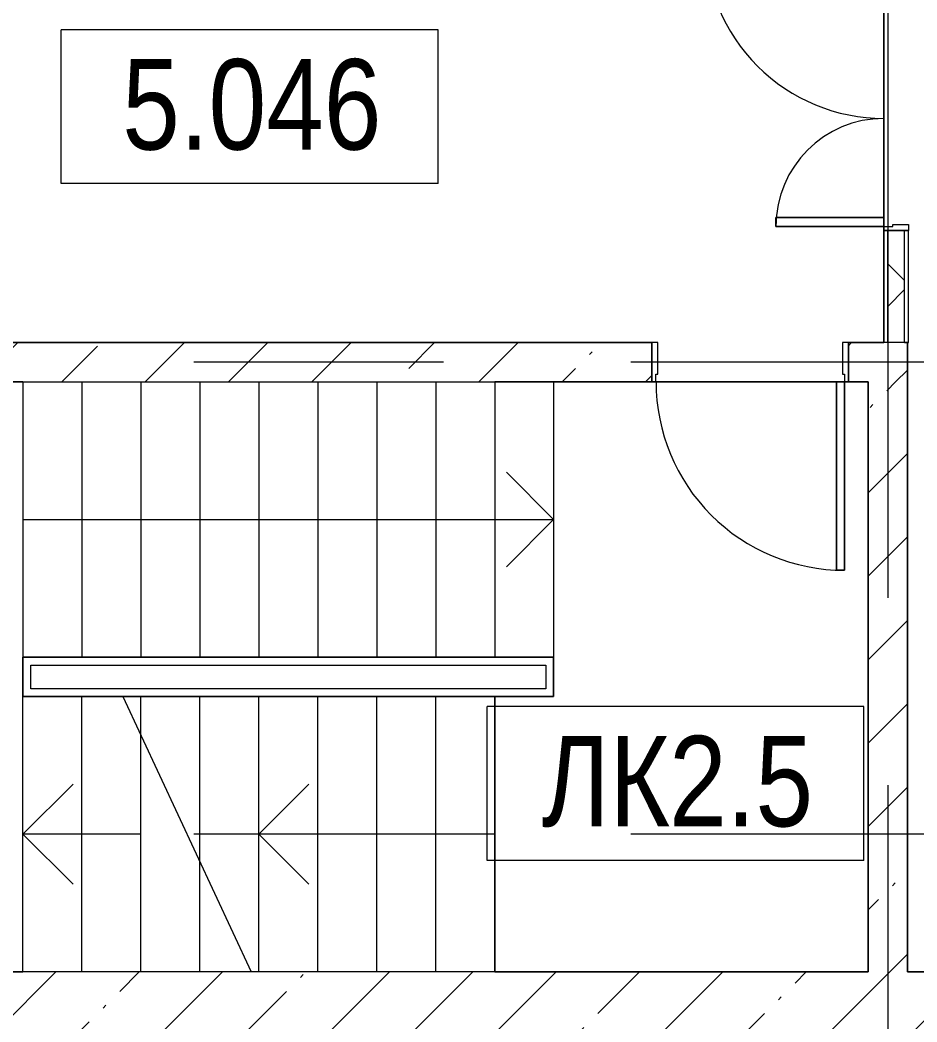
# Model space of a CAD drawing. Header units: millimetres. Extents: x 48966 to 155647, y -43515 to 26217.
# Drawn here: x 59117 to 63680, y 5162 to 10258 of the extents above; entities that cross this region are included whole.
import ezdxf

# ---------------------------------------------------------------- set-up
doc = ezdxf.new("R2010")
doc.units = ezdxf.units.MM
doc.linetypes.add('Осевые', pattern=[6350, 1270, -952.5, 3175, -952.5])
for name, color, linetype, lineweight in [('Двери', 7, 'Continuous', 9), ('Каркас_Импост', 7, 'Continuous', 9), ('Контуры', 7, 'Continuous', 9), ('Линии подступенков-1', 7, 'Continuous', 9), ('Линии свеса', 7, 'Continuous', 9), ('Марки вырезов', 7, 'Continuous', 9), ('Марки помещений', 7, 'Continuous', 9), ('Общие ребра', 7, 'Continuous', 9), ('Оси-2', 7, 'Осевые', 9), ('Панель', 7, 'Continuous', 9), ('Перекрытия', 7, 'Continuous', 9), ('Стены-1', 7, 'Continuous', 18), ('Черная _1 сплошная', 7, 'Continuous', 9), ('Штриховка разреза-1', 7, 'Continuous', 9)]:
    doc.layers.add(name, color=color, linetype=linetype, lineweight=lineweight)
doc.styles.add('Arial Narrow_1', font='Arial Narrow.ttf', dxfattribs={"height": 460})
pattern_1 = [(45, (0, 0), (-424.264, 424.264), [600, -100, 20, -100]), (45, (0, 424), (-424.264, 424.264), [])]

# ---------------------------------------------------------------- blocks, each defined once
blk = doc.blocks.new('Дверь - Полуторная_001 - ДВ20__21-15-6256089-План 5-го этажа на отм_ _12_600')
at = {"layer": 'Двери'}
for p, q in [((-729, -62.5), (-684, -62.5)), ((-729, -971.5), (-729, -62.5)), ((-684, -62.5), (-684, -971.5)), ((729, -62.5), (684, -62.5)), ((684, -62.5), (684, -611.5)), ((729, -611.5), (729, -62.5)), ((684, -611.5), (729, -611.5)), ((-684, -971.5), (-729, -971.5))]:
    blk.add_line(p, q, dxfattribs=at)
for centre, radius, start, end in [((-729, -62.5), 909, 270, 0), ((729, -62.5), 549, 180, 270)]:
    blk.add_arc(centre, radius, start, end, dxfattribs=at)
at = {"layer": 'Каркас_Импост'}
for p, q in [((-750, 62.5), (-720, 62.5)), ((-750, -62.5), (-750, 62.5)), ((-720, 62.5), (-720, -17.5)), ((720, 62.5), (750, 62.5)), ((720, -17.5), (720, 62.5)), ((750, 62.5), (750, -62.5)), ((-730, -17.5), (-730, -62.5)), ((-720, -17.5), (-730, -17.5)), ((730, -17.5), (720, -17.5)), ((730, -62.5), (730, -17.5)), ((-730, -62.5), (-750, -62.5)), ((750, -62.5), (730, -62.5))]:
    blk.add_line(p, q, dxfattribs=at)
at = {"layer": 'Панель'}
for p, q in [((-684, -62.5), (-729, -62.5)), ((-729, -62.5), (-729, -971.5)), ((-684, -971.5), (-684, -62.5)), ((684, -62.5), (729, -62.5)), ((684, -611.5), (684, -62.5)), ((729, -62.5), (729, -611.5)), ((729, -611.5), (684, -611.5)), ((-729, -971.5), (-684, -971.5))]:
    blk.add_line(p, q, dxfattribs=at)
blk = doc.blocks.new('Дверь - Однопольная - ДВ1_21х10-6240621-План 5-го этажа на отм_ _12_600')
at = {"layer": 'Двери'}
for p, q in [((-439, 1058), (-479, 1058)), ((-479, 1058), (-479, 100)), ((-439, 100), (-439, 1058)), ((-479, 100), (-439, 100))]:
    blk.add_line(p, q, dxfattribs=at)
blk.add_arc((-479, 100), 958, 360, 90, dxfattribs=at)
at = {"layer": 'Каркас_Импост'}
for p, q in [((-480, 100), (-500, 100)), ((-500, 100), (-500, -100)), ((-480, 60), (-480, 100)), ((-470, 60), (-480, 60)), ((-470, -100), (-470, 60)), ((480, 60), (470, 60)), ((470, 60), (470, -100)), ((500, 100), (480, 100)), ((480, 100), (480, 60)), ((500, -100), (500, 100)), ((-500, -100), (-470, -100)), ((470, -100), (500, -100))]:
    blk.add_line(p, q, dxfattribs=at)
at = {"layer": 'Панель'}
for p, q in [((-479, 1058), (-439, 1058)), ((-479, 100), (-479, 1058)), ((-439, 1058), (-439, 100)), ((-439, 100), (-479, 100))]:
    blk.add_line(p, q, dxfattribs=at)
blk = doc.blocks.new('Марка помещения_Р - Марка помещения-4575829-План 5-го этажа на отм_ _12_600')
at = {"layer": 'Марки помещений'}
for p, q in [((-4.79375, -1.95625), (-4.79375, 1.95625)), ((4.79375, 1.95625), (-4.79375, 1.95625)), ((4.79375, -1.95625), (4.79375, 1.95625)), ((4.79375, -1.95625), (-4.79375, -1.95625))]:
    blk.add_line(p, q, dxfattribs=at)

msp = doc.modelspace()

# ---------------------------------------------------------------- hatches: boundary and pattern name
at = {"layer": 'Штриховка разреза-1'}
h = msp.add_hatch(dxfattribs=at)
h.set_pattern_fill('FP_3', color=256, style=0, pattern_type=2)
h.set_pattern_definition([(45, (0, 0), (-212.132, 212.132), []), (135, (0, 0), (-212.132, -212.132), [])])
h.paths.add_polyline_path([(63616.6, 8619.1), (63616.6, 9187.1), (63531.6, 9187.1), (63531.6, 8619.1)], flags=0)
h.paths.add_polyline_path([(63531.6, 10687.1), (63616.6, 10687.1), (63616.6, 11017.1), (63531.6, 11017.1)], flags=0)
h = msp.add_hatch(dxfattribs=at)
h.set_pattern_fill('FP_2', color=256, style=0, pattern_type=2)
h.set_pattern_definition(pattern_1)
h.paths.add_polyline_path([(63331.6, 8417.1), (63631.6, 8417.1), (63631.6, 8617.1), (63331.6, 8617.1)], flags=0)
h.paths.add_polyline_path([(61583, 8417.1), (62331.6, 8417.1), (62331.6, 8617.1), (57331.6, 8617.1), (57331.6, 8417.1), (60750.1, 8417.1)], flags=0)
h = msp.add_hatch(dxfattribs=at)
h.set_pattern_fill('FP_2', color=256, style=0, pattern_type=2)
h.set_pattern_definition(pattern_1)
h.paths.add_polyline_path([(63631.6, 5417.1), (63631.6, 8417.1), (63431.6, 8417.1), (63431.6, 5417.1)], flags=0)
h = msp.add_hatch(dxfattribs=at)
h.set_pattern_fill('FP_2', color=256, style=0, pattern_type=2)
h.set_pattern_definition(pattern_1)
h.paths.add_polyline_path([(71751.6, 5117.1), (72081.6, 5117.1), (72081.6, 5417.1), (65431.6, 5417.1), (65431.6, 5117.1), (71731.6, 5117.1)], flags=0)
h.paths.add_polyline_path([(63931.6, 5117.1), (63931.6, 5417.1), (57331.6, 5417.1), (57331.6, 5117.1), (63633.6, 5117.1)], flags=0)

# ---------------------------------------------------------------- linework, layer by layer
at = {"layer": 'Контуры'}
for p, q in [((59131.6, 8417.1), (57331.6, 8417.1)), ((59131.6, 8417.1), (57331.6, 8417.1)), ((59131.6, 8417.1), (57331.6, 8417.1)), ((59131.6, 8417.1), (57331.6, 8417.1)), ((59131.6, 8417.1), (57331.6, 8417.1)), ((58831.6, 8417.1), (61831.6, 8417.1)), ((59131.6, 8417.1), (59131.6, 7017.1)), ((59131.6, 8417.1), (59131.6, 7017.1)), ((59131.6, 8417.1), (59131.6, 7017.1)), ((59131.6, 8417.1), (59131.6, 7017.1)), ((59131.6, 8417.1), (59131.6, 7017.1)), ((59131.6, 8417.1), (61831.6, 8417.1)), ((59131.6, 8417.1), (61531.6, 8417.1)), ((59131.6, 8417.1), (61531.6, 8417.1)), ((59131.6, 8417.1), (61831.6, 8417.1)), ((59131.6, 8417.1), (61531.6, 8417.1)), ((59161.6, 8417.1), (61561.6, 8417.1)), ((63431.3, 8417.1), (61531.6, 8417.1)), ((63431.3, 8417.1), (61531.6, 8417.1)), ((63431.3, 8417.1), (61531.6, 8417.1)), ((61531.6, 8417.1), (61531.6, 7017.1)), ((61531.6, 8417.1), (61531.6, 7017.1)), ((61531.6, 8417.1), (61531.6, 7017.1)), ((63431.3, 8417.1), (61561.6, 8417.1)), ((63431.6, 8417.1), (61831.6, 8417.1)), ((63431.3, 8417.1), (61831.6, 8417.1)), ((63431.3, 8417.1), (61831.6, 8417.1)), ((61831.6, 8417.1), (61831.6, 7017.1)), ((63431.6, 5417.1), (63431.6, 8417.1)), ((59131.6, 6817.1), (59131.6, 7017.1)), ((59131.6, 6817.1), (59131.6, 7017.1)), ((59131.6, 6817.1), (59131.6, 7017.1)), ((59131.6, 7017.1), (61831.6, 7017.1)), ((59131.6, 7017.1), (61531.6, 7017.1)), ((59131.6, 7017.1), (61531.6, 7017.1)), ((59131.6, 7017.1), (61531.6, 7017.1)), ((59131.6, 7017.1), (61531.6, 7017.1)), ((59131.6, 7017.1), (61531.6, 7017.1)), ((59161.6, 7017.1), (61531.6, 7017.1)), ((61831.6, 7017.1), (61831.6, 6817.1)), ((59131.6, 5417.1), (59131.6, 6817.1)), ((59131.6, 5417.1), (59131.6, 6817.1)), ((59131.6, 5417.1), (59131.6, 6817.1)), ((59131.6, 5417.1), (59131.6, 6817.1)), ((59131.6, 5417.1), (59131.6, 6817.1)), ((61531.6, 6817.1), (59131.6, 6817.1)), ((61531.6, 6817.1), (59131.6, 6817.1)), ((61531.6, 6817.1), (59131.6, 6817.1)), ((61531.6, 6817.1), (59131.6, 6817.1)), ((61531.6, 6817.1), (59131.6, 6817.1)), ((61531.6, 6817.1), (59639.6, 6817.1)), ((61831.6, 6817.1), (61531.6, 6817.1)), ((61531.6, 5417.1), (61531.6, 6817.1)), ((61531.6, 5417.1), (61531.6, 6817.1)), ((61531.6, 5417.1), (61531.6, 6817.1)), ((61531.6, 5417.1), (61531.6, 6817.1)), ((57331.6, 5417.1), (59131.6, 5417.1)), ((57331.6, 5417.1), (59131.6, 5417.1)), ((57331.6, 5417.1), (59131.6, 5417.1)), ((57331.6, 5417.1), (59131.6, 5417.1)), ((57331.6, 5417.1), (59131.6, 5417.1)), ((61801.6, 5417.1), (59101.6, 5417.1)), ((61531.6, 5417.1), (59131.6, 5417.1)), ((61531.6, 5417.1), (59131.6, 5417.1)), ((61831.6, 5417.1), (59131.6, 5417.1)), ((61531.6, 5417.1), (59131.6, 5417.1)), ((61831.6, 5417.1), (59131.6, 5417.1)), ((61531.6, 5417.1), (60292.5, 5417.1)), ((61531.6, 5417.1), (63431.6, 5417.1)), ((61531.6, 5417.1), (63431.3, 5417.1)), ((61531.6, 5417.1), (63431.3, 5417.1)), ((61531.6, 5417.1), (63431.3, 5417.1)), ((61801.6, 5417.1), (63431.3, 5417.1)), ((61831.6, 5417.1), (63431.3, 5417.1)), ((61831.6, 5417.1), (63431.3, 5417.1))]:
    msp.add_line(p, q, dxfattribs=at)
at = {"layer": 'Линии подступенков-1'}
for p, q in [((59131.6, 8417.1), (59131.6, 7017.1)), ((59131.6, 8417.1), (59131.6, 7017.1)), ((59131.6, 8417.1), (59131.6, 7017.1)), ((59131.6, 8417.1), (59131.6, 7017.1)), ((59131.6, 8417.1), (59131.6, 7017.1)), ((59131.6, 8417.1), (59131.6, 7017.1)), ((59431.6, 8417.1), (59431.6, 7017.1)), ((59431.6, 8417.1), (59431.6, 7017.1)), ((59431.6, 8417.1), (59431.6, 7017.1)), ((59431.6, 8417.1), (59431.6, 7017.1)), ((59431.6, 8417.1), (59431.6, 7017.1)), ((59431.6, 8417.1), (59431.6, 7017.1)), ((59731.6, 8417.1), (59731.6, 7017.1)), ((59731.6, 8417.1), (59731.6, 7017.1)), ((59731.6, 8417.1), (59731.6, 7017.1)), ((59731.6, 8417.1), (59731.6, 7017.1)), ((59731.6, 8417.1), (59731.6, 7017.1)), ((59731.6, 8417.1), (59731.6, 7017.1)), ((60031.6, 8417.1), (60031.6, 7017.1)), ((60031.6, 8417.1), (60031.6, 7017.1)), ((60031.6, 8417.1), (60031.6, 7017.1)), ((60031.6, 8417.1), (60031.6, 7017.1)), ((60031.6, 8417.1), (60031.6, 7017.1)), ((60031.6, 8417.1), (60031.6, 7017.1)), ((60331.6, 8417.1), (60331.6, 7017.1)), ((60331.6, 8417.1), (60331.6, 7017.1)), ((60331.6, 8417.1), (60331.6, 7017.1)), ((60331.6, 8417.1), (60331.6, 7017.1)), ((60331.6, 8417.1), (60331.6, 7017.1)), ((60331.6, 8417.1), (60331.6, 7017.1)), ((60631.6, 8417.1), (60631.6, 7017.1)), ((60631.6, 8417.1), (60631.6, 7017.1)), ((60631.6, 8417.1), (60631.6, 7017.1)), ((60631.6, 8417.1), (60631.6, 7017.1)), ((60631.6, 8417.1), (60631.6, 7017.1)), ((60631.6, 8417.1), (60631.6, 7017.1)), ((60931.6, 8417.1), (60931.6, 7017.1)), ((60931.6, 8417.1), (60931.6, 7017.1)), ((60931.6, 8417.1), (60931.6, 7017.1)), ((60931.6, 8417.1), (60931.6, 7017.1)), ((60931.6, 8417.1), (60931.6, 7017.1)), ((60931.6, 8417.1), (60931.6, 7017.1)), ((61231.6, 8417.1), (61231.6, 7017.1)), ((61231.6, 8417.1), (61231.6, 7017.1)), ((61231.6, 8417.1), (61231.6, 7017.1)), ((61231.6, 8417.1), (61231.6, 7017.1)), ((61231.6, 8417.1), (61231.6, 7017.1)), ((61231.6, 8417.1), (61231.6, 7017.1)), ((61531.6, 8417.1), (61531.6, 7017.1)), ((61531.6, 8417.1), (61531.6, 7017.1)), ((61531.6, 8417.1), (61531.6, 7017.1)), ((61531.6, 8417.1), (61531.6, 7017.1)), ((61531.6, 8417.1), (61531.6, 7017.1)), ((61531.6, 8417.1), (61531.6, 7017.1)), ((61831.6, 8417.1), (61831.6, 7017.1)), ((59131.6, 5417.1), (59131.6, 6817.1)), ((59131.6, 5417.1), (59131.6, 6817.1)), ((59131.6, 5417.1), (59131.6, 6817.1)), ((59131.6, 5417.1), (59131.6, 6817.1)), ((59131.6, 5417.1), (59131.6, 6817.1)), ((59431.6, 5417.1), (59431.6, 6817.1)), ((59431.6, 5417.1), (59431.6, 6817.1)), ((59431.6, 5417.1), (59431.6, 6817.1)), ((59431.6, 5417.1), (59431.6, 6817.1)), ((59431.6, 5417.1), (59431.6, 6817.1)), ((59731.6, 6619.8), (59731.6, 6817.1)), ((59731.6, 5417.1), (59731.6, 6817.1)), ((59731.6, 5417.1), (59731.6, 6817.1)), ((59731.6, 5417.1), (59731.6, 6817.1)), ((59731.6, 5417.1), (59731.6, 6817.1)), ((59731.6, 5417.1), (59731.6, 6817.1)), ((60031.6, 5976.5), (60031.6, 6817.1)), ((60031.6, 5417.1), (60031.6, 6817.1)), ((60031.6, 5417.1), (60031.6, 6817.1)), ((60031.6, 5417.1), (60031.6, 6817.1)), ((60031.6, 5417.1), (60031.6, 6817.1)), ((60031.6, 5417.1), (60031.6, 6817.1)), ((60331.6, 5417.1), (60331.6, 6817.1)), ((60331.6, 5417.1), (60331.6, 6817.1)), ((60331.6, 5417.1), (60331.6, 6817.1)), ((60331.6, 5417.1), (60331.6, 6817.1)), ((60331.6, 5417.1), (60331.6, 6817.1)), ((60331.6, 5417.1), (60331.6, 6817.1)), ((60631.6, 5417.1), (60631.6, 6817.1)), ((60631.6, 5417.1), (60631.6, 6817.1)), ((60631.6, 5417.1), (60631.6, 6817.1)), ((60631.6, 5417.1), (60631.6, 6817.1)), ((60631.6, 5417.1), (60631.6, 6817.1)), ((60631.6, 5417.1), (60631.6, 6817.1)), ((60931.6, 5417.1), (60931.6, 6817.1)), ((60931.6, 5417.1), (60931.6, 6817.1)), ((60931.6, 5417.1), (60931.6, 6817.1)), ((60931.6, 5417.1), (60931.6, 6817.1)), ((60931.6, 5417.1), (60931.6, 6817.1)), ((60931.6, 5417.1), (60931.6, 6817.1)), ((61231.6, 5417.1), (61231.6, 6817.1)), ((61231.6, 5417.1), (61231.6, 6817.1)), ((61231.6, 5417.1), (61231.6, 6817.1)), ((61231.6, 5417.1), (61231.6, 6817.1)), ((61231.6, 5417.1), (61231.6, 6817.1)), ((61231.6, 5417.1), (61231.6, 6817.1)), ((61531.6, 5417.1), (61531.6, 6817.1)), ((61531.6, 5417.1), (61531.6, 6817.1)), ((61531.6, 5417.1), (61531.6, 6817.1)), ((61531.6, 5417.1), (61531.6, 6817.1)), ((61531.6, 5417.1), (61531.6, 6817.1)), ((61531.6, 5417.1), (61531.6, 6817.1))]:
    msp.add_line(p, q, dxfattribs=at)
at = {"layer": 'Линии свеса'}
for p, q in [((59131.6, 8417.1), (59131.6, 7017.1)), ((59431.6, 8417.1), (59431.6, 7017.1)), ((59431.6, 8417.1), (59431.6, 7017.1)), ((59431.6, 8417.1), (59431.6, 7017.1)), ((59431.6, 8417.1), (59431.6, 7017.1)), ((59431.6, 8417.1), (59431.6, 7017.1)), ((59431.6, 8417.1), (59431.6, 7017.1)), ((59731.6, 8417.1), (59731.6, 7017.1)), ((59731.6, 8417.1), (59731.6, 7017.1)), ((59731.6, 8417.1), (59731.6, 7017.1)), ((59731.6, 8417.1), (59731.6, 7017.1)), ((59731.6, 8417.1), (59731.6, 7017.1)), ((59731.6, 8417.1), (59731.6, 7017.1)), ((60031.6, 8417.1), (60031.6, 7017.1)), ((60031.6, 8417.1), (60031.6, 7017.1)), ((60031.6, 8417.1), (60031.6, 7017.1)), ((60031.6, 8417.1), (60031.6, 7017.1)), ((60031.6, 8417.1), (60031.6, 7017.1)), ((60031.6, 8417.1), (60031.6, 7017.1)), ((60331.6, 8417.1), (60331.6, 7017.1)), ((60331.6, 8417.1), (60331.6, 7017.1)), ((60331.6, 8417.1), (60331.6, 7017.1)), ((60331.6, 8417.1), (60331.6, 7017.1)), ((60331.6, 8417.1), (60331.6, 7017.1)), ((60331.6, 8417.1), (60331.6, 7017.1)), ((60631.6, 8417.1), (60631.6, 7017.1)), ((60631.6, 8417.1), (60631.6, 7017.1)), ((60631.6, 8417.1), (60631.6, 7017.1)), ((60631.6, 8417.1), (60631.6, 7017.1)), ((60631.6, 8417.1), (60631.6, 7017.1)), ((60631.6, 8417.1), (60631.6, 7017.1)), ((60931.6, 8417.1), (60931.6, 7017.1)), ((60931.6, 8417.1), (60931.6, 7017.1)), ((60931.6, 8417.1), (60931.6, 7017.1)), ((60931.6, 8417.1), (60931.6, 7017.1)), ((60931.6, 8417.1), (60931.6, 7017.1)), ((60931.6, 8417.1), (60931.6, 7017.1)), ((61231.6, 8417.1), (61231.6, 7017.1)), ((61231.6, 8417.1), (61231.6, 7017.1)), ((61231.6, 8417.1), (61231.6, 7017.1)), ((61231.6, 8417.1), (61231.6, 7017.1)), ((61231.6, 8417.1), (61231.6, 7017.1)), ((61231.6, 8417.1), (61231.6, 7017.1)), ((61531.6, 8417.1), (61531.6, 7017.1)), ((61531.6, 8417.1), (61531.6, 7017.1)), ((61531.6, 8417.1), (61531.6, 7017.1)), ((59431.6, 5417.1), (59431.6, 6817.1)), ((59431.6, 5417.1), (59431.6, 6817.1)), ((59431.6, 5417.1), (59431.6, 6817.1)), ((59431.6, 5417.1), (59431.6, 6817.1)), ((59431.6, 5417.1), (59431.6, 6817.1)), ((59731.6, 6619.8), (59731.6, 6817.1)), ((59731.6, 5417.1), (59731.6, 6817.1)), ((59731.6, 5417.1), (59731.6, 6817.1)), ((59731.6, 5417.1), (59731.6, 6817.1)), ((59731.6, 5417.1), (59731.6, 6817.1)), ((59731.6, 5417.1), (59731.6, 6817.1)), ((60031.6, 5976.5), (60031.6, 6817.1)), ((60031.6, 5417.1), (60031.6, 6817.1)), ((60031.6, 5417.1), (60031.6, 6817.1)), ((60031.6, 5417.1), (60031.6, 6817.1)), ((60031.6, 5417.1), (60031.6, 6817.1)), ((60031.6, 5417.1), (60031.6, 6817.1)), ((60331.6, 5417.1), (60331.6, 6817.1)), ((60331.6, 5417.1), (60331.6, 6817.1)), ((60331.6, 5417.1), (60331.6, 6817.1)), ((60331.6, 5417.1), (60331.6, 6817.1)), ((60331.6, 5417.1), (60331.6, 6817.1)), ((60331.6, 5417.1), (60331.6, 6817.1)), ((60631.6, 5417.1), (60631.6, 6817.1)), ((60631.6, 5417.1), (60631.6, 6817.1)), ((60631.6, 5417.1), (60631.6, 6817.1)), ((60631.6, 5417.1), (60631.6, 6817.1)), ((60631.6, 5417.1), (60631.6, 6817.1)), ((60631.6, 5417.1), (60631.6, 6817.1)), ((60931.6, 5417.1), (60931.6, 6817.1)), ((60931.6, 5417.1), (60931.6, 6817.1)), ((60931.6, 5417.1), (60931.6, 6817.1)), ((60931.6, 5417.1), (60931.6, 6817.1)), ((60931.6, 5417.1), (60931.6, 6817.1)), ((60931.6, 5417.1), (60931.6, 6817.1)), ((61231.6, 5417.1), (61231.6, 6817.1)), ((61231.6, 5417.1), (61231.6, 6817.1)), ((61231.6, 5417.1), (61231.6, 6817.1)), ((61231.6, 5417.1), (61231.6, 6817.1)), ((61231.6, 5417.1), (61231.6, 6817.1)), ((61231.6, 5417.1), (61231.6, 6817.1)), ((61531.6, 5417.1), (61531.6, 6817.1)), ((61531.6, 5417.1), (61531.6, 6817.1))]:
    msp.add_line(p, q, dxfattribs=at)
at = {"layer": 'Марки вырезов'}
msp.add_line((59639.6, 6817.1), (60292.5, 5417.1), dxfattribs=at)
at = {"layer": 'Общие ребра'}
for p, q in [((63511.6, 9187.1), (63511.6, 8619.1)), ((63531.6, 8619.1), (63531.6, 9187.1)), ((63616.6, 8619.1), (63616.6, 9187.1)), ((63636.6, 8617.1), (63636.6, 9187.1)), ((62331.6, 8617.1), (57336.1, 8617.1)), ((63390.1, 8617.1), (63331.6, 8617.1)), ((63511.6, 8617.1), (63390.1, 8617.1)), ((63531.6, 8617.1), (63511.6, 8617.1)), ((63616.6, 8617.1), (63531.6, 8617.1)), ((63616.6, 8617.1), (63616.6, 8619.1)), ((63616.6, 8617.1), (63631.6, 8617.1)), ((63631.6, 8617.1), (63616.6, 8617.1)), ((63631.6, 8617.1), (63636.6, 8617.1)), ((63631.6, 8615.1), (63631.6, 8617.1)), ((63631.6, 8417.1), (63631.6, 8615.1)), ((57331.6, 8417.1), (62331.6, 8417.1)), ((63331.6, 8417.1), (63429.6, 8417.1)), ((63631.6, 5417.1), (63631.6, 8417.1)), ((63931.6, 5417.1), (63633.6, 5417.1))]:
    msp.add_line(p, q, dxfattribs=at)
at = {"layer": 'Оси-2'}
for p, q in [((63531.6, 25417.1), (63531.6, -41737.8)), ((150171.6, 8517.1), (50565.6, 8517.1)), ((150171.6, 6117.1), (50565.6, 6117.1))]:
    msp.add_line(p, q, dxfattribs=at)
at = {"layer": 'Перекрытия'}
for p, q in [((63511.6, 8617.1), (63511.6, 11017.1)), ((63511.6, 10687.1), (63511.6, 9187.1)), ((63511.6, 9187.1), (63631.6, 9187.1)), ((57334.1, 8617.1), (62331.6, 8617.1)), ((62331.6, 8617.1), (62331.6, 8417.1)), ((63331.6, 8417.1), (63331.6, 8617.1)), ((63331.6, 8617.1), (63511.6, 8617.1)), ((63631.6, 8617.6), (63631.6, 5417.1)), ((57331.6, 8417.1), (63431.3, 8417.1)), ((62331.6, 8417.1), (63331.6, 8417.1)), ((63431.3, 5417.1), (57331.6, 5417.1)), ((63631.6, 5417.1), (65731.6, 5417.1))]:
    msp.add_line(p, q, dxfattribs=at)
at = {"layer": 'Стены-1'}
for p, q in [((63636.6, 9187.1), (63511.6, 9187.1)), ((62331.6, 8417.1), (62331.6, 8617.1)), ((63331.6, 8617.1), (63331.6, 8417.1)), ((63429.6, 8417.1), (63431.6, 8417.1)), ((63431.6, 8417.1), (63431.6, 5417.1)), ((63431.6, 5417.1), (57331.6, 5417.1)), ((63633.6, 5417.1), (63631.6, 5417.1))]:
    msp.add_line(p, q, dxfattribs=at)
at = {"layer": 'Черная _1 сплошная'}
for p, q in [((61831.6, 7717.1), (61591.2, 7957.5)), ((59131.6, 7717.1), (61831.6, 7717.1)), ((61831.6, 7717.1), (61591.2, 7476.7)), ((61831.6, 7017.1), (59131.6, 7017.1)), ((59131.6, 7017.1), (59131.6, 6817.1)), ((59131.6, 7017.1), (61531.6, 7017.1)), ((59131.6, 6817.1), (59131.6, 7017.1)), ((61831.6, 6817.1), (61831.6, 7017.1)), ((59171.6, 6857.1), (59171.6, 6977.1)), ((59171.6, 6977.1), (61791.6, 6977.1)), ((61791.6, 6977.1), (61791.6, 6857.1)), ((61791.6, 6857.1), (59171.6, 6857.1)), ((59131.6, 6817.1), (61831.6, 6817.1)), ((61531.6, 6817.1), (59131.6, 6817.1)), ((61531.6, 6817.1), (61531.6, 5417.1)), ((59131.6, 6117.1), (59386.2, 6371.7)), ((60331.6, 6117.1), (60586.2, 6371.7)), ((59731.6, 6117.1), (59131.6, 6117.1)), ((59131.6, 6117.1), (59386.2, 5862.6)), ((61531.6, 6117.1), (60331.6, 6117.1)), ((60331.6, 6117.1), (60586.2, 5862.6))]:
    msp.add_line(p, q, dxfattribs=at)

# ---------------------------------------------------------------- block references
at = {"layer": 'Двери'}
for name, p, rotation in [('Дверь - Полуторная_001 - ДВ20__21-15-6256089-План 5-го этажа на отм_ _12_600', (63574.1, 9937.1), 269.9999999999997), ('Дверь - Однопольная - ДВ1_21х10-6240621-План 5-го этажа на отм_ _12_600', (62831.6, 8517.1), 180)]:
    msp.add_blockref(name, p, dxfattribs=dict(at, rotation=rotation))
at = {"layer": 'Марки помещений', "xscale": 199.9999999999999, "yscale": 199.9999999999999, "zscale": 199.9999999999999}
for p in [(60284.7, 9816.9), (62451.7, 6375.3)]:
    msp.add_blockref('Марка помещения_Р - Марка помещения-4575829-План 5-го этажа на отм_ _12_600', p, dxfattribs=at)

# ---------------------------------------------------------------- texts
at = {"layer": 'Марки помещений', "char_height": 460, "attachment_point": 1, "style": 'Arial Narrow_1'}
for s, insert, width in [('5.046', (59636.8, 10058.8), 1587.341), ('ЛК', (61770.8, 6617.1), 785.654), ('2.5', (62419, 6617.1), 881.856)]:
    msp.add_mtext(s, dxfattribs=dict(at, insert=insert, width=width))

doc.saveas('drawing.dxf')
